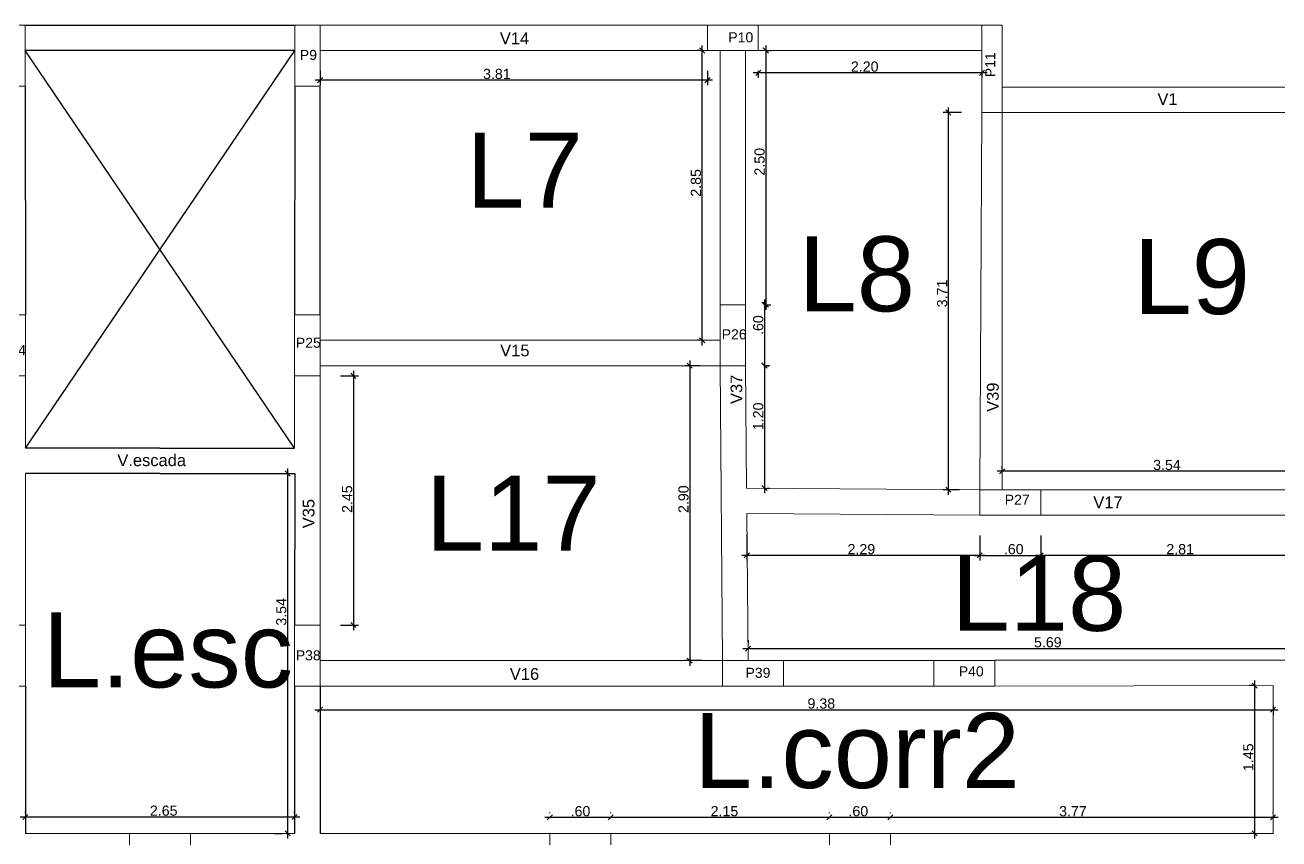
# Model space of a CAD drawing. Header units: millimetres. Extents: x 2878 to 6301, y 540 to 1980.
# Drawn here: x 2931.56 to 2943.89, y 714.03 to 722.04 of the extents above; entities that cross this region are included whole.
import ezdxf

# ---------------------------------------------------------------- set-up
doc = ezdxf.new("R2010")
doc.units = ezdxf.units.MM
doc.header["$LTSCALE"] = 4
for name, color, linetype, lineweight in [('ALVENARIA', 4, 'Continuous', 20), ('COTAS', 35, 'Continuous', 5), ('ESTRUTURA', 4, 'Continuous', 25), ('PILAR', 1, 'Continuous', 5)]:
    doc.layers.add(name, color=color, linetype=linetype, lineweight=lineweight)
doc.styles.get("Standard").update_dxf_attribs({"font": 'arial.ttf'})
doc.dimstyles.new('ISO-25', dxfattribs={"dimscale": 0, "dimtxt": 0.1, "dimasz": 0.05, "dimexe": 0.05, "dimexo": 0.2, "dimgap": 0.01, "dimtad": 1, "dimzin": 4, "dimdsep": 46, "dimtxsty": 'Standard', "dimblk": 'OBLIQUE', "dimcen": 0.1, "dimdle": 0.05, "dimclrt": 256, "dimadec": 0, "dimazin": 0, "dimtfac": 1, "dimtix": 1, "dimtofl": 0, "dimtmove": 0, "dimatfit": 3, "dimfxl": 1, "dimtfillclr": 256, "dimarcsym": 0})

# ---------------------------------------------------------------- blocks, each defined once
blk = doc.blocks.new('PILAR')
at = {"layer": 'PILAR', "ltscale": 0.01}
blk.add_lwpolyline([(-0.15, 0), (0.1, 0), (0.1, -0.6), (-0.15, -0.6)], close=True, dxfattribs=at)
blk = doc.blocks.new('_Oblique')
at = {"color": 0, "linetype": 'ByBlock', "lineweight": -2}
blk.add_line((-0.5, -0.5), (0.5, 0.5), dxfattribs=at)
blk = doc.blocks.new('*D425')
at = {"layer": 'COTAS', "color": 0, "lineweight": -2, "transparency": 16777216}
for p, q in [((2944.762, 717.648), (2941.122, 717.648)), ((2941.172, 717.666), (2941.172, 717.698)), ((2944.712, 717.665), (2944.712, 717.698))]:
    blk.add_line(p, q, dxfattribs=at)
at = {"layer": 'Defpoints', "color": 0, "transparency": 16777216}
for p in [(2941.172, 717.648), (2941.172, 717.466), (2944.712, 717.465)]:
    blk.add_point(p, dxfattribs=at)
at = {"layer": 'COTAS', "color": 0, "lineweight": -2, "transparency": 16777216, "xscale": 0.05, "yscale": 0.05, "zscale": 0.05, "rotation": 180}
blk.add_blockref('_Oblique', (2941.172, 717.648), dxfattribs=at)
at = {"layer": 'COTAS', "color": 0, "lineweight": -2, "transparency": 16777216, "xscale": 0.05, "yscale": 0.05, "zscale": 0.05}
blk.add_blockref('_Oblique', (2944.712, 717.648), dxfattribs=at)
at = {"layer": 'COTAS', "transparency": 16777216, "insert": (2942.793, 717.709), "char_height": 0.1, "attachment_point": 5}
blk.add_mtext('3.54', dxfattribs=at)
blk = doc.blocks.new('*D426')
at = {"layer": 'COTAS', "color": 0, "lineweight": -2, "transparency": 16777216}
for p, q in [((2940.643, 717.416), (2940.643, 721.226)), ((2940.773, 721.176), (2940.593, 721.176)), ((2940.751, 717.466), (2940.593, 717.466))]:
    blk.add_line(p, q, dxfattribs=at)
at = {"layer": 'Defpoints', "color": 0, "transparency": 16777216}
for p in [(2940.643, 721.176), (2940.973, 721.176), (2940.951, 717.466)]:
    blk.add_point(p, dxfattribs=at)
at = {"layer": 'COTAS', "color": 0, "lineweight": -2, "transparency": 16777216, "xscale": 0.05, "yscale": 0.05, "zscale": 0.05}
for p, rotation in [((2940.643, 721.176), 90), ((2940.643, 717.466), 270)]:
    blk.add_blockref('_Oblique', p, dxfattribs=dict(at, rotation=rotation))
at = {"layer": 'COTAS', "transparency": 16777216, "insert": (2940.582, 719.396), "char_height": 0.1, "attachment_point": 5, "rotation": 90}
blk.add_mtext('3.71', dxfattribs=at)
blk = doc.blocks.new('*D427')
at = {"layer": 'COTAS', "color": 0, "lineweight": -2, "transparency": 16777216}
for p, q in [((2941.023, 721.566), (2938.723, 721.566)), ((2938.773, 721.586), (2938.773, 721.516)), ((2940.973, 721.586), (2940.973, 721.516))]:
    blk.add_line(p, q, dxfattribs=at)
at = {"layer": 'Defpoints', "color": 0, "transparency": 16777216}
for p in [(2938.773, 721.786), (2940.973, 721.786), (2938.773, 721.566)]:
    blk.add_point(p, dxfattribs=at)
at = {"layer": 'COTAS', "color": 0, "lineweight": -2, "transparency": 16777216, "xscale": 0.05, "yscale": 0.05, "zscale": 0.05, "rotation": 180}
blk.add_blockref('_Oblique', (2938.773, 721.566), dxfattribs=at)
at = {"layer": 'COTAS', "color": 0, "lineweight": -2, "transparency": 16777216, "xscale": 0.05, "yscale": 0.05, "zscale": 0.05}
blk.add_blockref('_Oblique', (2940.973, 721.566), dxfattribs=at)
at = {"layer": 'COTAS', "transparency": 16777216, "insert": (2939.82, 721.627), "char_height": 0.1, "attachment_point": 5}
blk.add_mtext('2.20', dxfattribs=at)
blk = doc.blocks.new('*D428')
at = {"layer": 'COTAS', "color": 0, "lineweight": -2, "transparency": 16777216}
for p, q in [((2938.847, 721.836), (2938.847, 719.236)), ((2938.847, 721.786), (2938.897, 721.786)), ((2938.847, 719.286), (2938.897, 719.286))]:
    blk.add_line(p, q, dxfattribs=at)
at = {"layer": 'Defpoints', "color": 0, "transparency": 16777216}
for p in [(2938.647, 721.786), (2938.647, 719.286), (2938.847, 719.286)]:
    blk.add_point(p, dxfattribs=at)
at = {"layer": 'COTAS', "color": 0, "lineweight": -2, "transparency": 16777216, "xscale": 0.05, "yscale": 0.05, "zscale": 0.05}
for p, rotation in [((2938.847, 721.786), 90), ((2938.847, 719.286), 270)]:
    blk.add_blockref('_Oblique', p, dxfattribs=dict(at, rotation=rotation))
at = {"layer": 'COTAS', "transparency": 16777216, "insert": (2938.786, 720.692), "char_height": 0.1, "attachment_point": 5, "rotation": 90}
blk.add_mtext('2.50', dxfattribs=at)
blk = doc.blocks.new('*D429')
at = {"layer": 'COTAS', "color": 0, "lineweight": -2, "transparency": 16777216}
for p, q in [((2938.834, 719.336), (2938.834, 718.636)), ((2938.847, 719.286), (2938.884, 719.286)), ((2938.847, 718.686), (2938.884, 718.686))]:
    blk.add_line(p, q, dxfattribs=at)
at = {"layer": 'Defpoints', "color": 0, "transparency": 16777216}
for p in [(2938.647, 719.286), (2938.647, 718.686), (2938.834, 718.686)]:
    blk.add_point(p, dxfattribs=at)
at = {"layer": 'COTAS', "color": 0, "lineweight": -2, "transparency": 16777216, "xscale": 0.05, "yscale": 0.05, "zscale": 0.05}
for p, rotation in [((2938.834, 719.286), 90), ((2938.834, 718.686), 270)]:
    blk.add_blockref('_Oblique', p, dxfattribs=dict(at, rotation=rotation))
at = {"layer": 'COTAS', "transparency": 16777216, "insert": (2938.773, 719.085), "char_height": 0.1, "attachment_point": 5, "rotation": 90}
blk.add_mtext('.60', dxfattribs=at)
blk = doc.blocks.new('*D430')
at = {"layer": 'COTAS', "color": 0, "lineweight": -2, "transparency": 16777216}
for p, q in [((2938.834, 718.738), (2938.834, 717.433)), ((2938.847, 718.688), (2938.884, 718.688)), ((2938.858, 717.483), (2938.884, 717.483))]:
    blk.add_line(p, q, dxfattribs=at)
at = {"layer": 'Defpoints', "color": 0, "transparency": 16777216}
for p in [(2938.647, 718.688), (2938.658, 717.483), (2938.834, 717.483)]:
    blk.add_point(p, dxfattribs=at)
at = {"layer": 'COTAS', "color": 0, "lineweight": -2, "transparency": 16777216, "xscale": 0.05, "yscale": 0.05, "zscale": 0.05}
for p, rotation in [((2938.834, 718.688), 90), ((2938.834, 717.483), 270)]:
    blk.add_blockref('_Oblique', p, dxfattribs=dict(at, rotation=rotation))
at = {"layer": 'COTAS', "transparency": 16777216, "insert": (2938.773, 718.188), "char_height": 0.1, "attachment_point": 5, "rotation": 90}
blk.add_mtext('1.20', dxfattribs=at)
blk = doc.blocks.new('*D431')
at = {"layer": 'COTAS', "color": 0, "lineweight": -2, "transparency": 16777216}
for p, q in [((2941.551, 717.016), (2941.551, 716.77)), ((2944.363, 717.015), (2944.363, 716.77)), ((2944.413, 716.82), (2941.501, 716.82))]:
    blk.add_line(p, q, dxfattribs=at)
at = {"layer": 'Defpoints', "color": 0, "transparency": 16777216}
for p in [(2941.551, 717.216), (2944.363, 717.215), (2941.551, 716.82)]:
    blk.add_point(p, dxfattribs=at)
at = {"layer": 'COTAS', "color": 0, "lineweight": -2, "transparency": 16777216, "xscale": 0.05, "yscale": 0.05, "zscale": 0.05, "rotation": 180}
blk.add_blockref('_Oblique', (2941.551, 716.82), dxfattribs=at)
at = {"layer": 'COTAS', "color": 0, "lineweight": -2, "transparency": 16777216, "xscale": 0.05, "yscale": 0.05, "zscale": 0.05}
blk.add_blockref('_Oblique', (2944.363, 716.82), dxfattribs=at)
at = {"layer": 'COTAS', "transparency": 16777216, "insert": (2942.923, 716.881), "char_height": 0.1, "attachment_point": 5}
blk.add_mtext('2.81', dxfattribs=at)
blk = doc.blocks.new('*D432')
at = {"layer": 'COTAS', "color": 0, "lineweight": -2, "transparency": 16777216}
for p, q in [((2940.951, 717.016), (2940.951, 716.77)), ((2941.551, 717.016), (2941.551, 716.77)), ((2940.901, 716.82), (2941.601, 716.82))]:
    blk.add_line(p, q, dxfattribs=at)
at = {"layer": 'Defpoints', "color": 0, "transparency": 16777216}
for p in [(2940.951, 717.216), (2941.551, 717.216), (2941.551, 716.82)]:
    blk.add_point(p, dxfattribs=at)
at = {"layer": 'COTAS', "color": 0, "lineweight": -2, "transparency": 16777216, "xscale": 0.05, "yscale": 0.05, "zscale": 0.05, "rotation": 180}
blk.add_blockref('_Oblique', (2940.951, 716.82), dxfattribs=at)
at = {"layer": 'COTAS', "color": 0, "lineweight": -2, "transparency": 16777216, "xscale": 0.05, "yscale": 0.05, "zscale": 0.05}
blk.add_blockref('_Oblique', (2941.551, 716.82), dxfattribs=at)
at = {"layer": 'COTAS', "transparency": 16777216, "insert": (2941.286, 716.881), "char_height": 0.1, "attachment_point": 5}
blk.add_mtext('.60', dxfattribs=at)
blk = doc.blocks.new('*D433')
at = {"layer": 'COTAS', "color": 0, "lineweight": -2, "transparency": 16777216}
for p, q in [((2938.66, 717.033), (2938.66, 716.77)), ((2940.951, 717.016), (2940.951, 716.77)), ((2941.001, 716.82), (2938.61, 716.82))]:
    blk.add_line(p, q, dxfattribs=at)
at = {"layer": 'Defpoints', "color": 0, "transparency": 16777216}
for p in [(2938.66, 717.233), (2940.951, 717.216), (2938.66, 716.82)]:
    blk.add_point(p, dxfattribs=at)
at = {"layer": 'COTAS', "color": 0, "lineweight": -2, "transparency": 16777216, "xscale": 0.05, "yscale": 0.05, "zscale": 0.05, "rotation": 180}
blk.add_blockref('_Oblique', (2938.66, 716.82), dxfattribs=at)
at = {"layer": 'COTAS', "color": 0, "lineweight": -2, "transparency": 16777216, "xscale": 0.05, "yscale": 0.05, "zscale": 0.05}
blk.add_blockref('_Oblique', (2940.951, 716.82), dxfattribs=at)
at = {"layer": 'COTAS', "transparency": 16777216, "insert": (2939.787, 716.881), "char_height": 0.1, "attachment_point": 5}
blk.add_mtext('2.29', dxfattribs=at)
blk = doc.blocks.new('*D434')
at = {"layer": 'COTAS', "color": 0, "lineweight": -2, "transparency": 16777216}
for p, q in [((2938.099, 718.736), (2938.099, 715.735)), ((2938.197, 718.686), (2938.049, 718.686)), ((2938.222, 715.785), (2938.049, 715.785))]:
    blk.add_line(p, q, dxfattribs=at)
at = {"layer": 'Defpoints', "color": 0, "transparency": 16777216}
for p in [(2938.397, 718.686), (2938.099, 715.785), (2938.422, 715.785)]:
    blk.add_point(p, dxfattribs=at)
at = {"layer": 'COTAS', "color": 0, "lineweight": -2, "transparency": 16777216, "xscale": 0.05, "yscale": 0.05, "zscale": 0.05}
for p, rotation in [((2938.099, 718.686), 90), ((2938.099, 715.785), 270)]:
    blk.add_blockref('_Oblique', p, dxfattribs=dict(at, rotation=rotation))
at = {"layer": 'COTAS', "transparency": 16777216, "insert": (2938.038, 717.373), "char_height": 0.1, "attachment_point": 5, "rotation": 90}
blk.add_mtext('2.90', dxfattribs=at)
blk = doc.blocks.new('*D435')
at = {"layer": 'COTAS', "color": 0, "lineweight": -2, "transparency": 16777216}
for p, q in [((2938.221, 718.886), (2938.221, 721.836)), ((2938.197, 721.786), (2938.171, 721.786)), ((2938.197, 718.936), (2938.171, 718.936))]:
    blk.add_line(p, q, dxfattribs=at)
at = {"layer": 'Defpoints', "color": 0, "transparency": 16777216}
for p in [(2938.221, 721.786), (2938.397, 721.786), (2938.397, 718.936)]:
    blk.add_point(p, dxfattribs=at)
at = {"layer": 'COTAS', "color": 0, "lineweight": -2, "transparency": 16777216, "xscale": 0.05, "yscale": 0.05, "zscale": 0.05}
for p, rotation in [((2938.221, 721.786), 90), ((2938.221, 718.936), 270)]:
    blk.add_blockref('_Oblique', p, dxfattribs=dict(at, rotation=rotation))
at = {"layer": 'COTAS', "transparency": 16777216, "insert": (2938.16, 720.484), "char_height": 0.1, "attachment_point": 5, "rotation": 90}
blk.add_mtext('2.85', dxfattribs=at)
blk = doc.blocks.new('*D436')
at = {"layer": 'COTAS', "color": 0, "lineweight": -2, "transparency": 16777216}
for p, q in [((2934.463, 721.586), (2934.463, 721.444)), ((2938.273, 721.586), (2938.273, 721.444)), ((2938.323, 721.494), (2934.413, 721.494))]:
    blk.add_line(p, q, dxfattribs=at)
at = {"layer": 'Defpoints', "color": 0, "transparency": 16777216}
for p in [(2934.463, 721.786), (2938.273, 721.786), (2934.463, 721.494)]:
    blk.add_point(p, dxfattribs=at)
at = {"layer": 'COTAS', "color": 0, "lineweight": -2, "transparency": 16777216, "xscale": 0.05, "yscale": 0.05, "zscale": 0.05, "rotation": 180}
blk.add_blockref('_Oblique', (2934.463, 721.494), dxfattribs=at)
at = {"layer": 'COTAS', "color": 0, "lineweight": -2, "transparency": 16777216, "xscale": 0.05, "yscale": 0.05, "zscale": 0.05}
blk.add_blockref('_Oblique', (2938.273, 721.494), dxfattribs=at)
at = {"layer": 'COTAS', "transparency": 16777216, "insert": (2936.201, 721.555), "char_height": 0.1, "attachment_point": 5}
blk.add_mtext('3.81', dxfattribs=at)
blk = doc.blocks.new('*D437')
at = {"layer": 'COTAS', "color": 0, "lineweight": -2, "transparency": 16777216}
for p, q in [((2934.79, 718.636), (2934.79, 716.085)), ((2934.662, 718.586), (2934.84, 718.586)), ((2934.662, 716.135), (2934.84, 716.135))]:
    blk.add_line(p, q, dxfattribs=at)
at = {"layer": 'Defpoints', "color": 0, "transparency": 16777216}
for p in [(2934.462, 718.586), (2934.462, 716.135), (2934.79, 716.135)]:
    blk.add_point(p, dxfattribs=at)
at = {"layer": 'COTAS', "color": 0, "lineweight": -2, "transparency": 16777216, "xscale": 0.05, "yscale": 0.05, "zscale": 0.05}
for p, rotation in [((2934.79, 718.586), 90), ((2934.79, 716.135), 270)]:
    blk.add_blockref('_Oblique', p, dxfattribs=dict(at, rotation=rotation))
at = {"layer": 'COTAS', "transparency": 16777216, "insert": (2934.729, 717.374), "char_height": 0.1, "attachment_point": 5, "rotation": 90}
blk.add_mtext('2.45', dxfattribs=at)
blk = doc.blocks.new('*D438')
at = {"layer": 'COTAS', "color": 0, "lineweight": -2, "transparency": 16777216}
for p, q in [((2943.637, 715.54), (2943.605, 715.54)), ((2943.655, 715.59), (2943.655, 714.036)), ((2943.637, 714.086), (2943.605, 714.086))]:
    blk.add_line(p, q, dxfattribs=at)
at = {"layer": 'Defpoints', "color": 0, "transparency": 16777216}
for p in [(2943.837, 715.54), (2943.655, 714.086), (2943.837, 714.086)]:
    blk.add_point(p, dxfattribs=at)
at = {"layer": 'COTAS', "color": 0, "lineweight": -2, "transparency": 16777216, "xscale": 0.05, "yscale": 0.05, "zscale": 0.05}
for p, rotation in [((2943.655, 715.54), 90), ((2943.655, 714.086), 270)]:
    blk.add_blockref('_Oblique', p, dxfattribs=dict(at, rotation=rotation))
at = {"layer": 'COTAS', "transparency": 16777216, "insert": (2943.594, 714.835), "char_height": 0.1, "attachment_point": 5, "rotation": 90}
blk.add_mtext('1.45', dxfattribs=at)
blk = doc.blocks.new('*D439')
at = {"layer": 'COTAS', "color": 0, "lineweight": -2, "transparency": 16777216}
for p, q in [((2940.072, 714.286), (2940.072, 714.293)), ((2943.837, 714.286), (2943.837, 714.293)), ((2943.887, 714.243), (2940.022, 714.243))]:
    blk.add_line(p, q, dxfattribs=at)
at = {"layer": 'Defpoints', "color": 0, "transparency": 16777216}
for p in [(2940.072, 714.243), (2940.072, 714.086), (2943.837, 714.086)]:
    blk.add_point(p, dxfattribs=at)
at = {"layer": 'COTAS', "color": 0, "lineweight": -2, "transparency": 16777216, "xscale": 0.05, "yscale": 0.05, "zscale": 0.05, "rotation": 180}
blk.add_blockref('_Oblique', (2940.072, 714.243), dxfattribs=at)
at = {"layer": 'COTAS', "color": 0, "lineweight": -2, "transparency": 16777216, "xscale": 0.05, "yscale": 0.05, "zscale": 0.05}
blk.add_blockref('_Oblique', (2943.837, 714.243), dxfattribs=at)
at = {"layer": 'COTAS', "transparency": 16777216, "insert": (2941.868, 714.304), "char_height": 0.1, "attachment_point": 5}
blk.add_mtext('3.77', dxfattribs=at)
blk = doc.blocks.new('*D440')
at = {"layer": 'COTAS', "color": 0, "lineweight": -2, "transparency": 16777216}
for p, q in [((2939.472, 714.286), (2939.472, 714.293)), ((2940.072, 714.286), (2940.072, 714.293)), ((2940.122, 714.243), (2939.422, 714.243))]:
    blk.add_line(p, q, dxfattribs=at)
at = {"layer": 'Defpoints', "color": 0, "transparency": 16777216}
for p in [(2939.472, 714.243), (2939.472, 714.086), (2940.072, 714.086)]:
    blk.add_point(p, dxfattribs=at)
at = {"layer": 'COTAS', "color": 0, "lineweight": -2, "transparency": 16777216, "xscale": 0.05, "yscale": 0.05, "zscale": 0.05, "rotation": 180}
blk.add_blockref('_Oblique', (2939.472, 714.243), dxfattribs=at)
at = {"layer": 'COTAS', "color": 0, "lineweight": -2, "transparency": 16777216, "xscale": 0.05, "yscale": 0.05, "zscale": 0.05}
blk.add_blockref('_Oblique', (2940.072, 714.243), dxfattribs=at)
at = {"layer": 'COTAS', "transparency": 16777216, "insert": (2939.757, 714.304), "char_height": 0.1, "attachment_point": 5}
blk.add_mtext('.60', dxfattribs=at)
blk = doc.blocks.new('*D441')
at = {"layer": 'COTAS', "color": 0, "lineweight": -2, "transparency": 16777216}
for p, q in [((2937.322, 714.286), (2937.322, 714.293)), ((2939.472, 714.286), (2939.472, 714.293)), ((2939.522, 714.243), (2937.272, 714.243))]:
    blk.add_line(p, q, dxfattribs=at)
at = {"layer": 'Defpoints', "color": 0, "transparency": 16777216}
for p in [(2937.322, 714.243), (2937.322, 714.086), (2939.472, 714.086)]:
    blk.add_point(p, dxfattribs=at)
at = {"layer": 'COTAS', "color": 0, "lineweight": -2, "transparency": 16777216, "xscale": 0.05, "yscale": 0.05, "zscale": 0.05, "rotation": 180}
blk.add_blockref('_Oblique', (2937.322, 714.243), dxfattribs=at)
at = {"layer": 'COTAS', "color": 0, "lineweight": -2, "transparency": 16777216, "xscale": 0.05, "yscale": 0.05, "zscale": 0.05}
blk.add_blockref('_Oblique', (2939.472, 714.243), dxfattribs=at)
at = {"layer": 'COTAS', "transparency": 16777216, "insert": (2938.44, 714.304), "char_height": 0.1, "attachment_point": 5}
blk.add_mtext('2.15', dxfattribs=at)
blk = doc.blocks.new('*D442')
at = {"layer": 'COTAS', "color": 0, "lineweight": -2, "transparency": 16777216}
for p, q in [((2936.722, 714.286), (2936.722, 714.293)), ((2937.322, 714.286), (2937.322, 714.293)), ((2937.372, 714.243), (2936.672, 714.243))]:
    blk.add_line(p, q, dxfattribs=at)
at = {"layer": 'Defpoints', "color": 0, "transparency": 16777216}
for p in [(2936.722, 714.243), (2936.722, 714.086), (2937.322, 714.086)]:
    blk.add_point(p, dxfattribs=at)
at = {"layer": 'COTAS', "color": 0, "lineweight": -2, "transparency": 16777216, "xscale": 0.05, "yscale": 0.05, "zscale": 0.05, "rotation": 180}
blk.add_blockref('_Oblique', (2936.722, 714.243), dxfattribs=at)
at = {"layer": 'COTAS', "color": 0, "lineweight": -2, "transparency": 16777216, "xscale": 0.05, "yscale": 0.05, "zscale": 0.05}
blk.add_blockref('_Oblique', (2937.322, 714.243), dxfattribs=at)
at = {"layer": 'COTAS', "transparency": 16777216, "insert": (2937.024, 714.304), "char_height": 0.1, "attachment_point": 5}
blk.add_mtext('.60', dxfattribs=at)
blk = doc.blocks.new('*D471')
at = {"layer": 'COTAS', "color": 0, "lineweight": -2, "transparency": 16777216}
for p, q in [((2938.622, 715.904), (2944.413, 715.904)), ((2938.672, 715.987), (2938.672, 715.954)), ((2944.363, 715.991), (2944.363, 715.954))]:
    blk.add_line(p, q, dxfattribs=at)
at = {"layer": 'Defpoints', "color": 0, "transparency": 16777216}
for p in [(2944.363, 715.904), (2938.672, 715.787), (2944.363, 715.791)]:
    blk.add_point(p, dxfattribs=at)
at = {"layer": 'COTAS', "color": 0, "lineweight": -2, "transparency": 16777216, "xscale": 0.05, "yscale": 0.05, "zscale": 0.05, "rotation": 180}
blk.add_blockref('_Oblique', (2938.672, 715.904), dxfattribs=at)
at = {"layer": 'COTAS', "color": 0, "lineweight": -2, "transparency": 16777216, "xscale": 0.05, "yscale": 0.05, "zscale": 0.05}
blk.add_blockref('_Oblique', (2944.363, 715.904), dxfattribs=at)
at = {"layer": 'COTAS', "transparency": 16777216, "insert": (2941.621, 715.965), "char_height": 0.1, "attachment_point": 5}
blk.add_mtext('5.69', dxfattribs=at)
blk = doc.blocks.new('*D481')
at = {"layer": 'COTAS', "color": 0, "lineweight": -2, "transparency": 16777216}
for p, q in [((2934.412, 715.302), (2943.887, 715.302)), ((2934.462, 715.335), (2934.462, 715.252)), ((2943.837, 715.34), (2943.837, 715.252))]:
    blk.add_line(p, q, dxfattribs=at)
at = {"layer": 'Defpoints', "color": 0, "transparency": 16777216}
for p in [(2934.462, 715.535), (2943.837, 715.54), (2943.837, 715.302)]:
    blk.add_point(p, dxfattribs=at)
at = {"layer": 'COTAS', "color": 0, "lineweight": -2, "transparency": 16777216, "xscale": 0.05, "yscale": 0.05, "zscale": 0.05, "rotation": 180}
blk.add_blockref('_Oblique', (2934.462, 715.302), dxfattribs=at)
at = {"layer": 'COTAS', "color": 0, "lineweight": -2, "transparency": 16777216, "xscale": 0.05, "yscale": 0.05, "zscale": 0.05}
blk.add_blockref('_Oblique', (2943.837, 715.302), dxfattribs=at)
at = {"layer": 'COTAS', "transparency": 16777216, "insert": (2939.393, 715.363), "char_height": 0.1, "attachment_point": 5}
blk.add_mtext('9.38', dxfattribs=at)
blk = doc.blocks.new('*D482')
at = {"layer": 'COTAS', "color": 0, "lineweight": -2, "transparency": 16777216}
for p, q in [((2931.563, 714.286), (2931.563, 714.298)), ((2934.212, 714.286), (2934.212, 714.298)), ((2931.513, 714.248), (2934.262, 714.248))]:
    blk.add_line(p, q, dxfattribs=at)
at = {"layer": 'Defpoints', "color": 0, "transparency": 16777216}
for p in [(2934.212, 714.248), (2931.563, 714.086), (2934.212, 714.086)]:
    blk.add_point(p, dxfattribs=at)
at = {"layer": 'COTAS', "color": 0, "lineweight": -2, "transparency": 16777216, "xscale": 0.05, "yscale": 0.05, "zscale": 0.05, "rotation": 180}
blk.add_blockref('_Oblique', (2931.563, 714.248), dxfattribs=at)
at = {"layer": 'COTAS', "color": 0, "lineweight": -2, "transparency": 16777216, "xscale": 0.05, "yscale": 0.05, "zscale": 0.05}
blk.add_blockref('_Oblique', (2934.212, 714.248), dxfattribs=at)
at = {"layer": 'COTAS', "transparency": 16777216, "insert": (2932.924, 714.309), "char_height": 0.1, "attachment_point": 5}
blk.add_mtext('2.65', dxfattribs=at)
blk = doc.blocks.new('*D483')
at = {"layer": 'COTAS', "color": 0, "lineweight": -2, "transparency": 16777216}
for p, q in [((2934.015, 717.626), (2934.093, 717.626)), ((2934.143, 717.676), (2934.143, 714.036)), ((2934.012, 714.086), (2934.093, 714.086))]:
    blk.add_line(p, q, dxfattribs=at)
at = {"layer": 'Defpoints', "color": 0, "transparency": 16777216}
for p in [(2934.215, 717.626), (2934.143, 714.086), (2934.212, 714.086)]:
    blk.add_point(p, dxfattribs=at)
at = {"layer": 'COTAS', "color": 0, "lineweight": -2, "transparency": 16777216, "xscale": 0.05, "yscale": 0.05, "zscale": 0.05}
for p, rotation in [((2934.143, 717.626), 90), ((2934.143, 714.086), 270)]:
    blk.add_blockref('_Oblique', p, dxfattribs=dict(at, rotation=rotation))
at = {"layer": 'COTAS', "transparency": 16777216, "insert": (2934.081, 716.265), "char_height": 0.1, "attachment_point": 5, "rotation": 90}
blk.add_mtext('3.54', dxfattribs=at)

msp = doc.modelspace()

# ---------------------------------------------------------------- linework, layer by layer
at = {"layer": 'ALVENARIA', "ltscale": 0.03}
msp.add_line((2934.463, 722.036), (2934.312, 722.036), dxfattribs=at)
at = {"layer": 'ALVENARIA'}
for p, q in [((2934.463, 722.036), (2938.273, 722.036)), ((2938.473, 722.036), (2938.473, 722.036)), ((2938.473, 722.036), (2938.773, 722.036)), ((2938.773, 722.036), (2940.973, 722.036)), ((2938.273, 721.786), (2934.463, 721.786)), ((2938.397, 719.286), (2938.397, 721.786)), ((2938.573, 721.786), (2938.773, 721.786)), ((2938.647, 719.286), (2938.647, 721.786)), ((2938.773, 721.786), (2940.973, 721.786)), ((2944.562, 721.425), (2941.173, 721.425)), ((2940.951, 717.466), (2940.973, 721.176)), ((2941.173, 721.176), (2941.172, 717.466)), ((2944.562, 721.175), (2941.173, 721.176)), ((2938.397, 718.936), (2934.462, 718.936)), ((2938.397, 718.686), (2934.462, 718.686)), ((2938.397, 718.686), (2938.422, 715.785)), ((2938.647, 718.688), (2938.658, 717.483)), ((2931.563, 718.586), (2931.563, 717.876)), ((2934.212, 718.586), (2934.212, 717.876)), ((2934.462, 718.586), (2934.462, 716.135)), ((2931.563, 717.626), (2931.563, 716.135)), ((2940.953, 717.466), (2938.658, 717.483)), ((2941.551, 717.466), (2944.363, 717.465)), ((2938.66, 717.233), (2938.672, 715.787)), ((2940.951, 717.216), (2938.66, 717.233)), ((2941.551, 717.216), (2944.363, 717.216)), ((2938.422, 715.785), (2934.462, 715.785)), ((2940.501, 715.785), (2939.023, 715.785)), ((2944.363, 715.791), (2941.101, 715.791)), ((2938.422, 715.535), (2934.462, 715.535)), ((2940.501, 715.535), (2939.022, 715.535)), ((2941.101, 715.535), (2943.837, 715.54)), ((2943.837, 714.086), (2943.837, 715.54)), ((2931.563, 714.086), (2932.587, 714.086)), ((2934.212, 714.086), (2933.187, 714.086)), ((2936.722, 714.086), (2934.462, 714.086)), ((2937.322, 714.086), (2939.472, 714.086)), ((2940.072, 714.086), (2943.837, 714.086))]:
    msp.add_line(p, q, dxfattribs=at)
at = {"layer": 'ESTRUTURA'}
for p, q in [((2931.562, 722.036), (2934.213, 722.036)), ((2934.213, 721.786), (2931.562, 721.786)), ((2934.212, 717.876), (2931.562, 721.786)), ((2931.563, 717.876), (2934.213, 721.786)), ((2931.562, 721.436), (2931.563, 719.186)), ((2934.213, 721.436), (2934.212, 719.186)), ((2934.462, 719.186), (2934.462, 721.436)), ((2932.887, 717.876), (2931.563, 717.876)), ((2932.887, 717.876), (2934.212, 717.876)), ((2932.887, 717.626), (2931.563, 717.626)), ((2932.887, 717.626), (2934.215, 717.626)), ((2934.215, 717.626), (2934.212, 716.135)), ((2931.563, 715.535), (2931.563, 714.086)), ((2934.212, 715.535), (2934.212, 714.086)), ((2934.462, 715.535), (2934.462, 714.086))]:
    msp.add_line(p, q, dxfattribs=at)
at = {"layer": 'PILAR', "color": 1, "ltscale": 0.01}
for points in [[(2938.273, 721.786), (2938.273, 722.036), (2938.773, 722.036), (2938.773, 721.786)], [(2941.173, 722.036), (2940.973, 722.036), (2940.973, 721.176), (2941.173, 721.176)]]:
    msp.add_lwpolyline(points, close=True, dxfattribs=at)

# ---------------------------------------------------------------- block references
at = {"layer": 'COTAS', "xscale": -1}
for p, rotation in [((2931.462, 721.436), 180), ((2938.547, 718.686), 180), ((2934.362, 718.586), 180), ((2934.362, 715.535), 180), ((2932.587, 713.936), 90)]:
    msp.add_blockref('PILAR', p, dxfattribs=dict(at, rotation=rotation))
at = {"layer": 'COTAS'}
for p, rotation in [((2934.313, 721.436), 180), ((2931.413, 718.586), 180), ((2941.551, 717.316), 270), ((2931.413, 715.535), 180), ((2939.022, 715.635), 270), ((2941.101, 715.635), 270), ((2937.322, 713.936), 270), ((2940.072, 713.936), 270)]:
    msp.add_blockref('PILAR', p, dxfattribs=dict(at, rotation=rotation))

# ---------------------------------------------------------------- texts
at = {"layer": 'COTAS', "attachment_point": 1}
for s, insert, char_height in [('V14', (2936.231, 721.964), 0.116), ('P10', (2938.478, 721.965), 0.0988), ('P9', (2934.263, 721.792), 0.0988), ('V1', (2942.7, 721.366), 0.116), ('L7', (2935.901, 720.979), 0.7375), ('L8', (2939.169, 719.958), 0.7375), ('L9', (2942.464, 719.931), 0.7375), ('P26', (2938.413, 719.044), 0.0988), ('P24', (2931.324, 718.888), 0.0988), ('P25', (2934.224, 718.961), 0.0988), ('V15', (2936.234, 718.894), 0.116), ('V.escada', (2932.468, 717.814), 0.116), ('L17', (2935.503, 717.605), 0.7375), ('P27', (2941.197, 717.417), 0.0988), ('V17', (2942.069, 717.4), 0.116), ('L18', (2940.674, 716.816), 0.7375), ('L.esc', (2931.734, 716.259), 0.7375), ('P38', (2934.223, 715.887), 0.0988), ('V16', (2936.329, 715.712), 0.116), ('P39', (2938.647, 715.715), 0.0988), ('P40', (2940.745, 715.729), 0.0988), ('L.corr2', (2938.141, 715.27), 0.7375)]:
    msp.add_mtext_dynamic_manual_height_columns(s, width=2.5, gutter_width=12.5, heights=[1.872], dxfattribs=dict(at, insert=insert, char_height=char_height))
at = {"layer": 'COTAS', "attachment_point": 1, "rotation": 90}
for s, insert, char_height in [('P11', (2941.005, 721.523), 0.0988), ('V37', (2938.5, 718.309), 0.116), ('V39', (2941.022, 718.232), 0.116), ('V35', (2934.291, 717.087), 0.116)]:
    msp.add_mtext_dynamic_manual_height_columns(s, width=2.5, gutter_width=12.5, heights=[1.872], dxfattribs=dict(at, insert=insert, char_height=char_height))

# ---------------------------------------------------------------- dimensions: what is measured, and where the dimension line sits
at = {"layer": 'COTAS'}
for base, p1, p2, angle, picture, middle in [((2938.221, 721.786), (2938.397, 718.936), (2938.397, 721.786), 90, '*D435', (2938.221, 720.484)), ((2938.847, 719.286), (2938.647, 721.786), (2938.647, 719.286), 90, '*D428', (2938.847, 720.692)), ((2934.463, 721.494), (2938.273, 721.786), (2934.463, 721.786), 180, '*D436', (2936.201, 721.494)), ((2938.773, 721.566), (2940.973, 721.786), (2938.773, 721.786), 180, '*D427', (2939.82, 721.566)), ((2940.643, 721.176), (2940.951, 717.466), (2940.973, 721.176), 90, '*D426', (2940.643, 719.396)), ((2938.834, 718.686), (2938.647, 719.286), (2938.647, 718.686), 90, '*D429', (2938.834, 719.085)), ((2938.099, 715.785), (2938.397, 718.686), (2938.422, 715.785), 90, '*D434', (2938.099, 717.373)), ((2938.8343, 717.4833), (2938.6473, 718.6879), (2938.6578, 717.4833), 90, '*D430', (2938.8343, 718.1878)), ((2934.79, 716.135), (2934.462, 718.586), (2934.462, 716.135), 90, '*D437', (2934.79, 717.374)), ((2941.172, 717.648), (2944.712, 717.465), (2941.172, 717.466), 180, '*D425', (2942.793, 717.648)), ((2934.143, 714.086), (2934.215, 717.626), (2934.212, 714.086), 90, '*D483', (2934.143, 716.265)), ((2938.66, 716.82), (2940.951, 717.216), (2938.66, 717.233), 180, '*D433', (2939.787, 716.82)), ((2941.551, 716.82), (2940.951, 717.216), (2941.551, 717.216), 180, '*D432', (2941.286, 716.82)), ((2941.551, 716.82), (2944.363, 717.215), (2941.551, 717.216), 180, '*D431', (2942.923, 716.82)), ((2943.655, 714.086), (2943.837, 715.54), (2943.837, 714.086), 90, '*D438', (2943.655, 714.835)), ((2936.722, 714.243), (2937.322, 714.086), (2936.722, 714.086), 180, '*D442', (2937.024, 714.243)), ((2937.322, 714.243), (2939.472, 714.086), (2937.322, 714.086), 180, '*D441', (2938.44, 714.243)), ((2939.472, 714.243), (2940.072, 714.086), (2939.472, 714.086), 180, '*D440', (2939.757, 714.243)), ((2940.0717, 714.2428), (2943.8372, 714.0863), (2940.0717, 714.0863), 180, '*D439', (2941.8684, 714.2428))]:
    dim = msp.add_linear_dim(base=base, p1=p1, p2=p2, angle=angle, dimstyle='ISO-25', override={"dimscale": 1}, dxfattribs=at)
    dim.commit()
    dim.dimension.update_dxf_attribs({"geometry": picture, "text_midpoint": middle, "dimtype": 160})
for base, p1, p2, picture, middle in [((2944.363, 715.904), (2938.672, 715.787), (2944.363, 715.791), '*D471', (2941.621, 715.904)), ((2943.8372, 715.3017), (2934.4618, 715.5348), (2943.8372, 715.5403), '*D481', (2939.393, 715.3017)), ((2934.212, 714.248), (2931.563, 714.086), (2934.212, 714.086), '*D482', (2932.924, 714.248))]:
    dim = msp.add_linear_dim(base=base, p1=p1, p2=p2, dimstyle='ISO-25', override={"dimscale": 1}, dxfattribs=at)
    dim.commit()
    dim.dimension.update_dxf_attribs({"geometry": picture, "text_midpoint": middle, "dimtype": 160})

doc.saveas('drawing.dxf')
